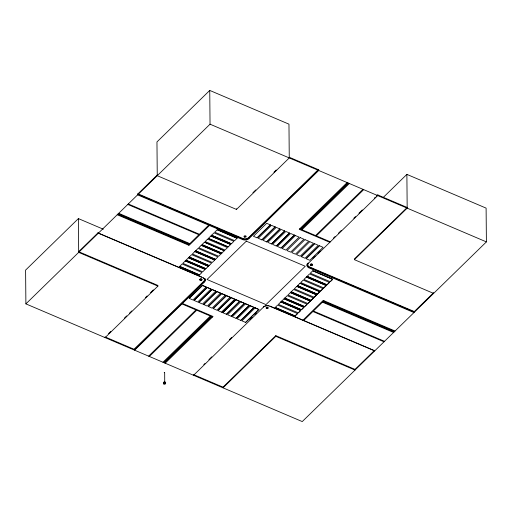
<?xml version="1.0" encoding="UTF-8"?>
<svg xmlns="http://www.w3.org/2000/svg" width="512" height="512" viewBox="0 0 512 512"><rect width="100%" height="100%" fill="white"/><g stroke="black" fill="none" stroke-linecap="round" stroke-linejoin="round"><path stroke-width="0.77" d="M164.672 372.698L164.256 372.608L164.672 372.698L164.73 382.528M164.218 382.739L164.877 382.707M103.328 229.216L78.387 218.598L25.6 270.106L25.894 303.878L302.253 421.581L486.4 241.894L486.106 208.122L406.88 174.381L383.04 197.645M209.747 90.419L156.96 141.926L157.254 175.699L236.474 209.44L289.261 157.926L288.966 124.16L209.747 90.419L210.042 124.186L25.894 303.878M289.261 157.254L318.739 169.811L318.739 170.483L248.768 238.765A4.429 2.861 -0.5 0 1 242.624 239.59L137.613 194.867L137.606 194.189L157.248 175.021M188.346 245.043L198.906 234.739L127.789 204.448M208.723 225.152L199.398 234.259L128.282 203.968M209.466 225.466L189.082 245.357L117.229 214.752M108.518 333.619L110.79 331.405M124.41 318.112L126.682 315.898M129.517 313.126L131.789 310.912M145.414 297.619L147.117 295.955M150.522 292.634L153.357 289.862M252.928 192.704L255.77 189.933M273.933 172.211L276.205 169.99M204.57 281.894A4.429 2.861 -0.5 0 0 203.341 277.926L98.323 233.197L98.317 232.525L78.675 251.693L157.901 285.434L157.907 286.106L105.12 337.619L105.114 336.941L134.592 349.498L134.598 350.176L204.57 281.894L204.563 281.216A4.429 2.861 -0.5 0 0 204.851 278.355M179.635 266.451L182.093 263.987L201.99 272.467L199.533 274.931L179.635 266.387L199.533 274.931M185.28 260.877L182.829 263.341L202.726 271.814L205.178 269.35L185.28 260.877L205.178 269.35M208.371 266.234L205.92 268.698L186.022 260.224L188.474 257.76L208.371 266.304L188.474 257.76M189.21 257.107L191.667 254.643L211.565 263.123L209.107 265.587L189.21 257.043L209.107 265.587M194.861 251.533L192.403 253.997L212.301 262.47L214.758 260.006L194.861 251.533L214.758 260.006M195.597 250.88L198.048 248.416L217.946 256.89L215.494 259.354L195.597 250.816L215.494 259.354M201.242 245.299L198.784 247.763L218.688 256.243L221.139 253.779L201.242 245.299L221.139 253.779M224.333 250.662L221.875 253.126L201.978 244.653L204.435 242.189L224.333 250.733L204.435 242.189M207.622 239.072L205.171 241.536L225.069 250.01L227.526 247.616L207.629 239.142M230.714 244.435L228.262 246.899L208.365 238.419L210.816 235.962L230.714 244.499L210.816 235.962M211.552 235.309L214.01 232.845L233.907 241.318L231.45 243.782L211.552 235.238L231.45 243.782M217.203 229.728L214.746 232.192L234.643 240.666L237.101 238.202L217.203 229.728L237.101 238.272M134.067 349.274L203.699 281.331A4.429 2.861 -0.5 0 0 203.341 277.856M318.285 169.619L248.704 237.523A4.429 2.861 -0.5 0 1 242.56 238.349L137.99 193.811M134.592 349.498L204.563 281.216M137.606 194.189L242.618 238.918A4.429 2.861 -0.5 0 0 248.762 238.093L318.739 169.811M189.229 298.349L202.483 285.408L206.17 286.982L202.483 285.478L189.229 298.349L192.909 299.987L206.17 286.982M270.374 224.909L266.688 223.277L253.434 236.282L257.12 237.85L270.374 224.909L257.12 237.85M207.277 287.52L194.016 300.454L207.277 287.45L210.963 289.088L207.277 287.45M275.168 226.95L271.482 225.312L258.221 238.253L261.907 239.891L275.168 226.886L261.907 239.891M194.016 300.39L197.702 302.022L210.957 289.018M198.81 302.426L212.064 289.491L215.75 291.059L212.064 289.555L198.81 302.426L202.49 304.064L215.75 291.059M279.955 228.992L276.269 227.354L263.014 240.294L266.694 241.933L279.955 228.992L266.694 241.933M148.595 356.141L195.987 309.901L181.984 303.936M149.338 356.454L196.723 310.214L212.57 316.96M216.858 291.597L203.597 304.538L216.858 291.533L220.538 293.165L216.858 291.533M284.749 231.034L281.062 229.395L267.802 242.336L271.488 243.968L284.749 230.963L271.488 243.968M203.597 304.467L207.283 306.106L220.538 293.101M208.384 306.509L221.645 293.568L225.331 295.142L221.645 293.638L208.384 306.509L212.07 308.147L225.331 295.142M289.536 233.075L285.85 231.437L272.595 244.371L276.275 246.01L289.536 233.075L276.275 246.01M226.438 295.68L213.178 308.614L226.438 295.61L230.118 297.248L226.438 295.61M294.33 235.11L290.643 233.478L277.382 246.413L281.069 248.051L294.323 235.046L281.069 248.051M162.97 362.259L210.355 316.019M347.117 182.566L299.238 229.286L329.818 242.317M213.178 308.55L216.864 310.189L230.118 297.178M163.706 362.573L211.091 316.333M300.467 229.126L347.853 182.886M217.965 310.592L231.226 297.651L234.912 299.219L221.651 312.224L217.965 310.592L231.226 297.722L234.912 299.29M164.442 362.886L211.827 316.646M301.203 229.44L348.589 183.2M295.43 235.514L282.176 248.518L285.856 250.093L299.117 237.088L295.43 235.584M165.178 363.2L213.056 316.48L182.477 303.456M301.939 229.754L349.325 183.514M234.912 299.219L221.651 312.224M222.758 312.627L236.019 299.693L239.699 301.331L226.445 314.266L222.758 312.698L236.019 299.693M300.224 237.555L286.963 250.56L290.65 252.128L303.904 239.194L300.224 237.626M239.699 301.261L226.445 314.266M240.806 301.734L227.546 314.739L231.232 316.307L244.493 303.366L240.806 301.734L244.493 303.366M305.011 239.597L291.757 252.602L295.437 254.17L308.698 241.165L305.011 239.667M244.493 303.302L231.232 316.307M245.594 303.77L232.339 316.774L236.026 318.349L249.28 305.408L245.594 303.77L249.28 305.408M362.957 189.318L315.571 235.558L299.725 228.806M309.805 241.638L296.544 254.643L300.23 256.211L313.485 243.277L309.805 241.702M363.699 189.632L316.307 235.872L330.31 241.837M249.28 305.344L236.026 318.349M250.387 305.811L237.126 318.816L240.813 320.384L254.074 307.45L250.387 305.811L254.074 307.45M301.331 256.614L314.592 243.68L318.278 245.312L305.018 258.253L301.338 256.685L314.592 243.68M254.074 307.379L240.813 320.384M255.174 307.853L241.92 320.858L245.606 322.426L258.861 309.491L255.174 307.853L258.861 309.491M306.125 258.656L319.386 245.715L323.066 247.354L309.811 260.294L306.125 258.72L319.386 245.715M258.861 309.421L245.606 322.426M203.789 364.614L204.928 363.507M208.909 359.622L211.75 356.845M229.389 339.635L231.661 337.414M249.869 319.648L252.147 317.427M254.989 314.656L256.698 312.992M312.838 258.208L315.11 255.987M317.958 253.21L320.23 250.989M333.318 238.221L335.027 236.557M338.438 233.222L341.28 230.451M353.798 218.234L355.507 216.57M358.918 213.242L362.33 209.907M374.278 198.253L375.418 197.139M376.557 196.032L377.69 194.918L407.168 207.475L354.381 258.989L354.387 259.661L433.613 293.402L433.606 292.73L413.965 311.898L413.971 312.57L308.954 267.84A4.429 2.861 -0.5 0 1 307.725 263.878L307.718 263.2M193.555 375.283L263.699 306.886A4.429 2.861 -0.5 0 1 268.8 305.734M307.725 263.878L378.214 195.142M275.194 307.501L277.651 305.037L297.549 313.574L295.091 315.974L275.194 307.43L295.091 315.974M280.845 301.92L278.387 304.384L298.285 312.858L300.742 310.464L280.845 301.92L300.742 310.464M281.581 301.267L284.032 298.803L303.93 307.283L301.478 309.741L281.581 301.203L301.478 309.741M284.768 298.157L287.226 295.693L307.123 304.23L304.666 306.63L284.768 298.086L304.666 306.63M290.419 292.576L287.962 295.04L307.859 303.514L310.317 301.12L290.419 292.576L310.317 301.12M291.155 291.923L293.606 289.459L313.51 298.003L311.053 300.397L291.155 291.859L311.053 300.397M296.8 286.349L294.349 288.813L314.246 297.286L316.698 294.886L296.8 286.349L316.698 294.886M297.536 285.696L299.994 283.232L319.891 291.706L317.434 294.17L297.536 285.626L317.434 294.17M323.085 288.659L303.187 280.115L300.73 282.515L320.627 291.053L323.085 288.595L320.627 291.053M306.374 277.005L303.923 279.469L323.821 287.942L326.272 285.542L306.374 277.005L326.272 285.542M307.117 276.352L309.568 273.888L329.466 282.432L327.014 284.826L307.117 276.352L327.014 284.826M312.762 270.771L332.659 279.315L312.762 270.771L310.304 273.235L330.202 281.709L332.659 279.315L330.202 281.709M295.091 315.904L297.549 313.574M300.742 310.394L298.285 312.858M301.478 309.677L303.93 307.283M304.666 306.56L307.123 304.23M310.317 301.05L307.859 303.514M311.053 300.333L313.51 298.003M316.698 294.822L314.246 297.286M317.434 294.106L319.891 291.706M326.272 285.478L323.821 287.942M327.008 284.762L329.466 282.362M275.821 336.326L223.034 387.84L223.027 387.162L275.814 335.654L355.034 369.395L355.04 370.074L275.821 336.326L275.814 335.654M354.387 259.661L407.174 208.154L406.88 174.381M302.829 320.301L323.213 300.416L395.066 331.021M303.571 320.614L312.896 311.514L384.013 341.798M323.949 300.73L313.389 311.034L384.506 341.318M355.034 369.395L374.33 350.566L269.837 306.061M164.768 382.912L165.472 383.142M210.042 124.186L486.4 241.894M414.31 311.558L309.818 267.053A4.429 2.861 -0.5 0 1 308.589 263.085M307.206 263.878A4.429 2.861 -0.5 0 0 308.947 267.168L413.965 311.898M319.891 291.776L299.994 283.232M118.707 213.312L189.818 243.603M118.214 213.792L189.331 244.083M323.456 301.21L394.573 331.501M117.722 214.272L188.838 244.563M322.963 301.69L394.08 331.974M322.477 302.17L393.594 332.454M303.93 307.347L284.032 298.803M97.971 232.864L201.734 277.056M236.019 299.757L239.699 301.331M157.907 286.106L78.682 252.365L78.387 218.598M193.549 374.611L223.027 387.162M377.69 194.918L377.696 195.597M374.682 350.227L374.688 350.906L269.67 306.176A4.429 2.861 -0.5 0 0 263.526 307.002L263.52 306.33M308.947 267.168L308.954 267.84M248.762 238.093L248.768 238.765M242.618 238.918L242.624 239.59M236.467 208.768L236.474 209.44M228.262 246.899L208.365 238.419M221.875 253.126L201.978 244.653M205.92 268.698L186.022 260.224M200.563 279.546L201.21 279.629L200.563 279.546M244.762 236.422L245.408 236.499L244.8 236.371M266.893 307.795L267.539 307.872L266.893 307.795M311.085 264.672L311.731 264.749L311.123 264.621M246.31 241.165L207.027 279.494L265.984 304.608L305.267 266.272L246.31 241.165M266.592 308.493A1.107 0.717 -0.5 0 0 268.314 307.936A1.107 0.717 -0.5 0 0 266.714 307.258A1.107 0.717 -0.5 0 0 266.592 308.493M310.79 265.37A1.107 0.717 -0.5 0 0 312.506 264.813A1.107 0.717 -0.5 0 0 310.912 264.096A1.107 0.717 -0.5 0 0 310.79 265.338A1.107 0.717 -0.5 0 0 312.506 264.781A1.107 0.717 -0.5 0 0 310.912 264.134A1.107 0.717 -0.5 0 0 310.79 265.37M200.269 280.243A1.107 0.717 -0.5 0 0 201.984 279.686A1.107 0.717 -0.5 0 0 200.39 278.976A1.107 0.717 -0.5 0 0 200.269 280.211A1.107 0.717 -0.5 0 0 201.984 279.654A1.107 0.717 -0.5 0 0 200.39 279.008A1.107 0.717 -0.5 0 0 200.269 280.243M244.461 237.088A1.107 0.717 -0.5 0 0 246.182 236.531A1.107 0.717 -0.5 0 0 244.582 235.846A1.107 0.717 -0.5 0 0 244.461 237.088M163.936 383.386A1.107 0.717 -0.5 0 0 165.658 382.829A1.107 0.717 -0.5 0 0 164.058 382.112A1.107 0.717 -0.5 0 0 163.936 383.354A1.107 0.717 -0.5 0 0 165.658 382.79A1.107 0.717 -0.5 0 0 164.058 382.144A1.107 0.717 -0.5 0 0 163.936 383.386M163.942 384.058A1.107 0.717 -0.5 0 0 165.664 383.501A1.107 0.717 -0.5 0 0 164.064 382.822A1.107 0.717 -0.5 0 0 163.942 384.058"/></g></svg>
